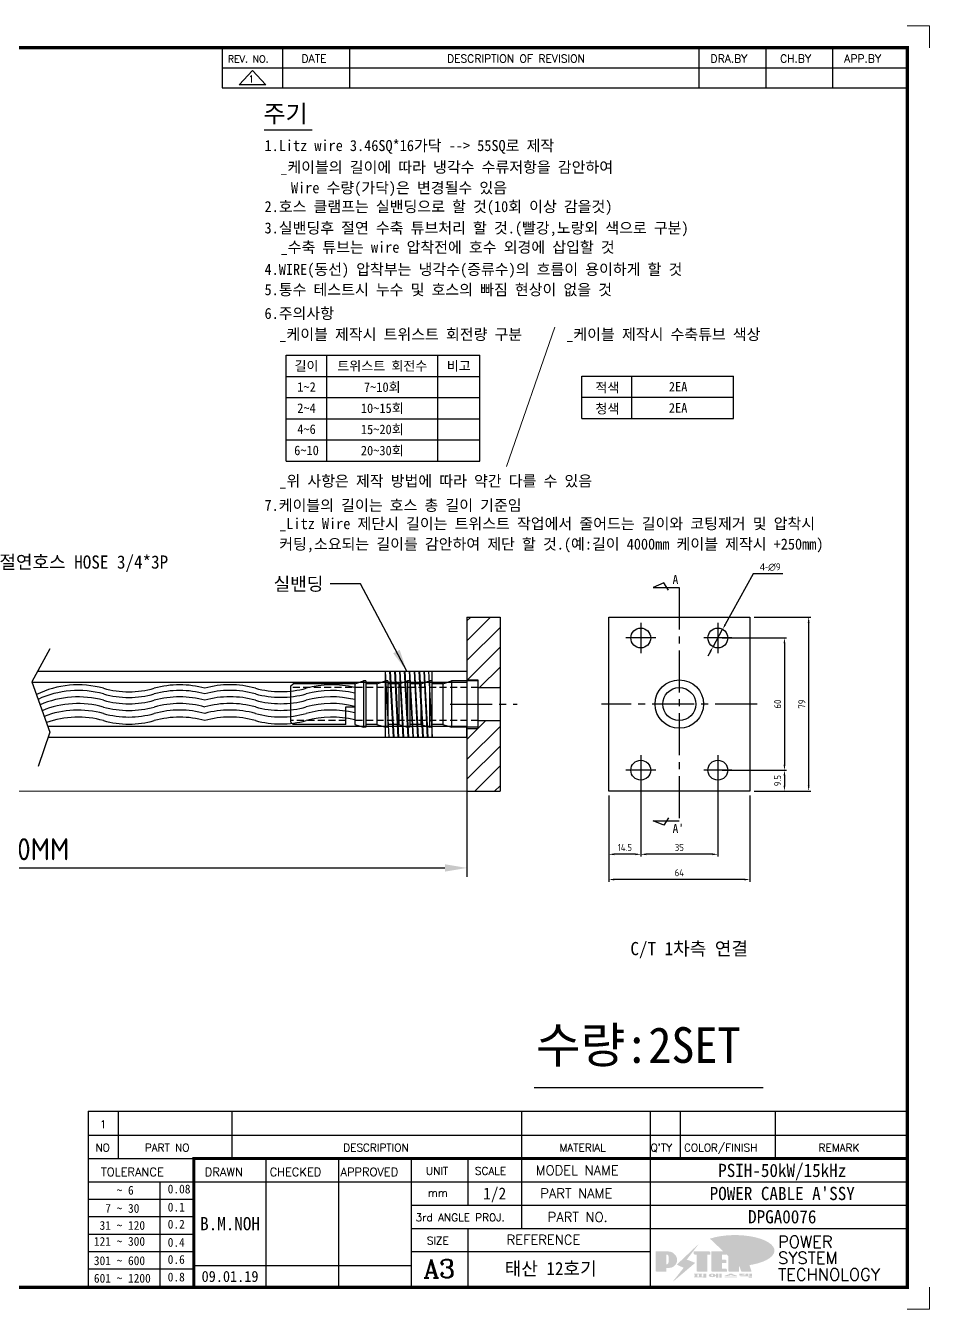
# Model space of a CAD drawing. Header units: millimetres. Extents: x 0 to 1342, y 0 to 952.
# Drawn here: x 429 to 839, y 369 to 952 of the extents above; entities that cross this region are included whole.
import ezdxf
from ezdxf.enums import TextEntityAlignment as Align

# ---------------------------------------------------------------- set-up
doc = ezdxf.new("R2010")
doc.units = ezdxf.units.MM
for name, pattern in [('CENTER', [50.8, 31.75, -6.35, 6.35, -6.35]), ('CENTER2', [28.575, 19.05, -3.175, 3.175, -3.175]), ('HIDDEN2', [4.7625, 3.175, -1.5875])]:
    doc.linetypes.add(name, pattern=pattern)
doc.layers.add('FORMAT-1', color=7, linetype='Continuous')
doc.layers.add('line', color=3, linetype='Continuous')
doc.styles.add('HAN', font='')
doc.styles.add('RC', font='ROMANC.SHX')
doc.styles.add('ROMANT', font='romant')
doc.styles.add('RT', font='ROMANT.SHX', dxfattribs={"oblique": 15})
doc.styles.get("Standard").update_dxf_attribs({"font": 'ISOCP.SHX', "bigfont": 'WHGTXT.SHX'})
doc.styles.get('HAN').set_extended_font_data('GulimChe')
doc.dimstyles.new('PSTEK-1', dxfattribs={"dimtxt": 3.2, "dimasz": 2.5, "dimexe": 1, "dimexo": 2, "dimgap": 1.5, "dimtad": 1, "dimtoh": 1, "dimrnd": 0.05, "dimzin": 9, "dimdsep": 46, "dimtxsty": 'Standard', "dimcen": 0, "dimclrt": 3, "dimadec": 1, "dimazin": 2, "dimtfac": 1, "dimtmove": 0, "dimatfit": 3, "dimfxl": 0, "dimtolj": 1, "dimtzin": 0, "dimarcsym": 0})
doc.dimstyles.new('PSTEK-3', dxfattribs={"dimtxt": 10, "dimasz": 10, "dimexe": 4, "dimexo": 4, "dimgap": 3.5, "dimtad": 1, "dimtoh": 1, "dimrnd": 0.05, "dimdsep": 46, "dimtxsty": 'Standard', "dimcen": 0, "dimclrt": 2, "dimadec": 1, "dimazin": 2, "dimtfac": 1, "dimtmove": 0, "dimatfit": 3, "dimfxl": 0, "dimtolj": 1, "dimtzin": 0, "dimarcsym": 0})

# ---------------------------------------------------------------- blocks, each defined once
blk = doc.blocks.new('new LOGO')
at = {"layer": 'line'}
h = blk.add_hatch(color=250, dxfattribs=at)
h.paths.add_polyline_path([(44.5, 69.4), (46.6, 69.4, -0.129793), (52, 68, 0.221832), (43.6, 71.9), (41.5, 71.9), (41.5, 27.9), (43.6, 27.9, 0.02048), (44.5, 28)], flags=17)
h.paths.add_polyline_path([(44.5, 13.9), (57.3, 13.9, 0.72362), (77.1, 73.9, -0.679777), (54.3, 16.4), (41.5, 16.4), (41.5, -0.1), (3, -0.1), (3, -2.6), (44.5, -2.6)])
h.paths.add_polyline_path([(117.9, 14.2), (71.5, -44.4), (77.1, -39.6), (120.8, 15.6), (92, 28.9), (173.3, 106), (177.5, 111.4), (89.1, 27.6)])
h.paths.add_polyline_path([(162.7, 71.9), (162.7, 69.4), (172.5, 69.4), (172.5, 71.9)], flags=17)
h.paths.add_polyline_path([(217.7, 69.4), (230.5, 69.4), (230.5, 80.4), (227.5, 80.4), (227.5, 71.9), (214.7, 71.9), (214.7, -0.1), (175.5, -0.1), (175.5, -2.6), (217.7, -2.6)])
h.paths.add_polyline_path([(297.8, 46.6), (294.8, 46.6), (294.8, 37.4), (276, 37.4), (276, 10.9), (279, 10.9), (279, 34.9), (297.8, 34.9)])
h.paths.add_polyline_path([(300, 8.4), (297, 8.4), (297, -0.1), (237.5, -0.1), (237.5, -2.6), (300, -2.6)])
h.paths.add_polyline_path([(297.8, 80.4), (294.8, 80.4), (294.8, 71.9), (276, 71.9), (276, 49.1), (279, 49.1), (279, 69.4), (297.8, 69.4)])
h.paths.add_polyline_path([(350.2, 80.4), (347.2, 80.4), (347.2, 61.6), (350.2, 63.5)])
h.paths.add_polyline_path([(350.2, 26.7), (347.2, 35.2), (347.2, -0.1), (308.5, -0.1), (308.5, -2.6), (350.2, -2.6)])
h.paths.add_polyline_path([(402.7, 80.4), (396.5, 80.4), (379.6, 66.8), (400.5, -0.1), (361.8, -0.1), (362.7, -2.6), (403.5, -2.6), (382.6, 64.3)])
blk.add_hatch(color=5, dxfattribs=at).paths.add_polyline_path([(166.3, 35), (131, 49), (180.4, 112.7), (92, 28.9), (120.8, 15.6), (74.4, -43)])
h = blk.add_hatch(color=253, dxfattribs=at)
edge = h.paths.add_edge_path()
edge.add_ellipse((333.9, 86.4), major_axis=(-165.9, 0), ratio=0.39426, start_angle=111.5127, end_angle=334.469)
edge.add_ellipse((314.1, 81.2), major_axis=(-153.7, 0), ratio=0.40699, start_angle=121.3066, end_angle=327.7437, ccw=False)
edge.add_line((394, 27.8), (394.7, 25.6))
h = blk.add_hatch(color=1, dxfattribs=at)
h.paths.add_polyline_path([(41.5, 16.4), (54.3, 16.4, 1), (54.3, 82.9), (0, 82.9), (0, -0.1), (41.5, -0.1)])
h.paths.add_polyline_path([(41.5, 27.9), (41.5, 71.9), (43.6, 71.9, -0.414214), (54.6, 60.9), (54.6, 38.9, -0.414214), (43.6, 27.9)], flags=16)
h.paths.add_polyline_path([(214.7, 71.9), (227.5, 71.9), (227.5, 82.9), (159.7, 82.9), (159.7, 71.9), (172.5, 71.9), (172.5, -0.1), (214.7, -0.1)])
h.paths.add_polyline_path([(276, 37.4), (294.8, 37.4), (294.8, 49.1), (276, 49.1), (276, 71.9), (294.8, 71.9), (294.8, 82.9), (234.5, 82.9), (234.5, -0.1), (297, -0.1), (297, 10.9), (276, 10.9)])
h.paths.add_polyline_path([(347.2, 35.2), (359.7, -0.1), (400.5, -0.1), (379.6, 66.8), (399.7, 82.9), (380.6, 82.9), (347.2, 61.6), (347.2, 82.9), (305.5, 82.9), (305.5, -0.1), (347.2, -0.1)])
h = blk.add_hatch(color=250, dxfattribs=at)
edge = h.paths.add_edge_path()
edge.add_ellipse((237.8, -17.6), major_axis=(-14.3, 0), ratio=0.526336, start_angle=192.2456, end_angle=269.0748)
edge.add_line((238.1, -10.1), (237.6, -10.1))
edge.add_ellipse((237.8, -17.6), major_axis=(-14.3, 0), ratio=0.526336, start_angle=270.9252, end_angle=449.0748)
edge.add_line((237.6, -25.1), (238.1, -25.1))
edge.add_ellipse((237.8, -17.6), major_axis=(-14.3, 0), ratio=0.526336, start_angle=450.9252, end_angle=527.7544)
edge.add_line((251.7, -19.2), (254.1, -19.2))
edge.add_line((254.1, -19.2), (254.1, -27.1))
edge.add_line((254.1, -27.1), (263.1, -27.1))
edge.add_line((263.1, -27.1), (263.1, -10.1))
edge.add_line((263.1, -10.1), (254.1, -10.1))
edge.add_line((254.1, -10.1), (254.1, -16))
edge.add_line((254.1, -16), (251.7, -16))
h.paths.add_polyline_path([(241, -16.4), (241, -18.7, -1), (234.4, -18.7), (234.4, -16.4, -1)], flags=16)
h.paths.add_polyline_path([(278.2, -10.1), (268.1, -10.1), (268.1, -27.1), (278.2, -27.1)])
h.paths.add_polyline_path([(310.3, -10.1), (310.3, -11.1, -0.157169), (289.3, -17.5), (294, -19.9, 0.128407), (316.3, -15.9, 0.128407), (338.6, -19.9), (343.3, -17.5, -0.157169), (322.2, -11.1), (322.2, -10.1)])
h.paths.add_polyline_path([(342.1, -25.1), (342.1, -22.3), (290.4, -22.3), (290.4, -25.1)])
h.paths.add_polyline_path([(352, -10.1), (352, -16.2, 0.414214), (354, -18.2), (378.7, -18.2), (378.7, -19.6), (390.2, -19.6), (390.2, -10.1), (378.7, -10.1), (378.7, -13.6), (374.7, -13.6), (374.7, -15.1), (378.7, -15.1), (378.7, -16.2), (364.7, -16.2), (364.7, -15.1), (371.2, -15.1), (371.2, -13.6), (364.7, -13.6), (364.7, -12.6), (374.7, -12.6), (374.7, -10.1)])
h.paths.add_polyline_path([(393.8, -10.1), (393.8, -19.6), (405, -19.6), (405, -10.1)])
h.paths.add_polyline_path([(405, -27.1), (405, -20.9), (356.8, -20.9), (356.8, -23), (391.8, -23), (391.8, -27.1)])
h.paths.add_polyline_path([(200.4, -10.1), (200.4, -22.3), (193.2, -22.3), (193.2, -12.6), (196.6, -12.6), (196.6, -10.1), (161, -10.1), (161, -12.6), (164.5, -12.6), (164.5, -22.3), (161, -22.3), (161, -25.1), (200.4, -25.1), (200.4, -27.1), (213.9, -27.1), (213.9, -10.1)])
h.paths.add_polyline_path([(182, -12.6), (175.6, -12.6), (175.6, -22.3), (182, -22.3)], flags=17)
blk = doc.blocks.new('format-3')
at = {"color": 3, "lineweight": 9}
for p, q in [((414.5, 291.3), (419.5, 291.3)), ((419.5, 286.3), (419.5, 291.3)), ((419.5, 5), (419.5, 0)), ((414.5, 0), (419.5, 0))]:
    blk.add_line(p, q, dxfattribs=at)
at = {"color": 180}
for p, q in [((258.97, 281.75), (258.97, 286.3)), ((272.71, 281.75), (272.71, 286.3)), ((287.94, 281.75), (287.94, 286.3)), ((367.22, 281.75), (367.22, 286.3)), ((382.45, 281.75), (382.45, 286.3)), ((397.61, 281.75), (397.61, 286.3)), ((258.97, 281.75), (414.5, 281.75)), ((228.5, 39.49), (228.5, 5)), ((228.5, 39.49), (414.5, 39.49)), ((235.29, 39.49), (235.29, 34.21)), ((261.24, 34.21), (261.24, 39.49)), ((326.9, 39.49), (326.9, 34.21)), ((356.11, 39.49), (356.11, 34.21)), ((362.93, 39.49), (362.93, 34.21)), ((384.48, 39.49), (384.48, 34.21)), ((228.5, 34.21), (252.48, 34.21)), ((268.96, 5), (268.96, 34.21)), ((285.45, 5), (285.45, 34.21)), ((301.94, 5), (301.94, 34.21)), ((314.72, 34.21), (314.72, 23.65)), ((326.9, 34.21), (326.9, 18.37)), ((356.11, 34.21), (356.11, 5)), ((228.5, 28.93), (252.48, 28.93)), ((244.89, 5.23), (244.89, 28.93)), ((252.48, 28.93), (414.5, 28.93)), ((228.5, 24.98), (252.48, 24.98)), ((301.94, 23.65), (414.5, 23.65)), ((228.5, 21.03), (252.48, 21.03)), ((301.94, 18.37), (414.5, 18.37)), ((314.72, 18.37), (314.72, 5)), ((228.5, 17.08), (252.48, 17.08)), ((228.5, 13.13), (252.48, 13.13)), ((301.94, 13.09), (356.11, 13.09)), ((228.5, 9.18), (252.48, 9.18)), ((252.48, 9.95), (301.94, 9.95))]:
    blk.add_line(p, q, dxfattribs=at)
at = {"const_width": 0.7}
blk.add_lwpolyline([(252.48, 5), (252.48, 34.21), (414.5, 34.21)], dxfattribs=at)
at = {"layer": 'FORMAT-1', "const_width": 0.7}
blk.add_lwpolyline([(13, 5), (13, 286.3), (414.5, 286.3), (414.5, 5)], close=True, dxfattribs=at)
at = {"xscale": 0.05400000000000027, "yscale": 0.05400000000000027, "zscale": 0.05400000000000027}
blk.add_blockref('new LOGO', (357.35, 8.65), dxfattribs=at)
at = {"color": 2}
for s, height, style, p in [('REV. NO.', 1.56, 'RC', (260.23, 282.95)), ('DATE', 1.788, 'RC', (276.95, 282.94)), ('DESCRIPTION OF REVISION', 1.7875, 'RC', (309.98, 282.94)), ('DRA.BY', 1.788, 'RC', (369.83, 282.94)), ('CH.BY', 1.788, 'RC', (385.59, 282.94)), ('APP.BY', 1.788, 'RC', (400.18, 282.94)), ('COLOR/FINISH', 1.7424, 'RC', (363.8, 35.83)), ('NO', 1.742, 'RC', (230.16, 35.83)), ('PART NO', 1.742, 'RC', (241.36, 35.83)), ('DESCRIPTION', 1.7424, 'RC', (286.43, 35.83)), ('MATERIAL', 1.742, 'RC', (335.52, 35.83)), ("Q'TY", 1.742, 'RC', (356.17, 35.83)), ('REMARK', 1.742, 'RC', (394.37, 35.83)), (' TOLERANCE', 1.9, 'RC', (230.11, 30.22)), ('DRAWN', 1.9, 'RC', (255, 30.22)), ('CHECKED', 1.9, 'RC', (269.71, 30.22)), ('APPROVED', 1.9, 'RC', (285.8, 30.22)), ('UNIT', 1.742, 'RC', (305.19, 30.55)), ('SCALE', 1.742, 'RC', (316.32, 30.55)), ('MODEL NAME', 2.178, 'RC', (330.12, 30.46)), ('    ~ 6', 2, 'HAN', (229.8, 26.03)), ('0.08', 2, 'HAN', (246.57, 26.31)), ('mm', 1.742, 'RC', (305.67, 25.56)), ('PART NAME', 2.178, 'RC', (331.17, 25.24)), ('  7 ~ 30', 2, 'HAN', (229.8, 21.91)), ('0.1', 2, 'HAN', (246.57, 22.2)), ('3rd ANGLE PROJ.', 1.7424, 'RC', (302.87, 19.97)), ('PART NO.', 2.178, 'RC', (332.84, 19.85)), (' 31 ~ 120', 2, 'HAN', (229.8, 18.04)), ('0.2', 2, 'HAN', (246.57, 18.32)), ('121 ~ 300', 2, 'HAN', (229.8, 14.42)), ('0.4', 2, 'HAN', (246.57, 14.2)), ('SIZE', 1.742, 'RC', (305.39, 14.71)), ('REFERENCE', 2.178, 'RC', (323.52, 14.69)), ('301 ~ 600', 2, 'HAN', (229.8, 10.04)), ('0.6', 2, 'HAN', (246.57, 10.32)), ('601 ~ 1200', 2, 'HAN', (229.8, 6.05)), ('0.8', 2, 'HAN', (246.57, 6.33))]:
    blk.add_text(s, height=height, dxfattribs=dict(at, style=style)).set_placement(p)
at = {"style": 'ROMANT'}
for s, p in [('POWER', (385.15, 13.96)), ('SYSTEM', (385.15, 10.31)), ('TECHNOLOGY', (385.15, 6.56))]:
    blk.add_text(s, height=2.7, dxfattribs=at).set_placement(p)
at = {"color": 2, "lineweight": 25, "style": 'RC'}
blk.add_text('A3', height=4.182, dxfattribs=at).set_placement((304.61, 7.14))
at = {"style": 'HAN'}
for tag, height, p in [('MODEL-NAME', 3, (386.1, 31.53)), ('SCALE', 2.7, (320.81, 26.29)), ('PART-NAME', 3, (386.1, 26.29)), ('DRA-BY', 3, (260.72, 19.44)), ('CH-BY', 3, (277.21, 19.44)), ('APP-BY', 3, (293.7, 19.44)), ('PART-NO', 3, (386.1, 21.01)), ('CH-DATE', 2.5, (277.21, 7.47)), ('관련업체', 3, (333.52, 9.26)), ('DRA-DATE', 2.5, (260.72, 7.47)), ('APP-DATE', 2.5, (293.7, 7.47))]:
    blk.add_attdef(tag, text='', height=height, dxfattribs=at).set_placement(p, align=Align.MIDDLE_CENTER)
blk = doc.blocks.new('no3')
at = {"color": 180}
for p, q in [((0, 5.5), (0, 0)), ((0, 5.5), (186, 5.5)), ((6.79, 5.5), (6.79, 0)), ((32.74, 0.11), (32.74, 5.5)), ((98.4, 5.5), (98.4, 0)), ((127.61, 5.5), (127.61, 0)), ((134.43, 5.5), (134.43, 0)), ((155.98, 5.5), (155.98, 0))]:
    blk.add_line(p, q, dxfattribs=at)
at = {"color": 2, "style": 'RT', "oblique": 15}
blk.add_attdef('NO', text='', height=1.74, dxfattribs=at).set_placement((3.38, 2.51), align=Align.MIDDLE_CENTER)
at = {"color": 2, "style": 'HAN'}
for tag, p in [('PART-NO', (19.76, 2.75)), ('MATERIAL', (111.38, 2.75)), ("Q'TY", (131.02, 2.75)), ('COLOR/FINISH', (145.2, 2.75)), ('REMARK', (170.76, 2.75))]:
    blk.add_attdef(tag, text='', height=2.9, dxfattribs=at).set_placement(p, align=Align.MIDDLE_CENTER)
blk.add_attdef('DESCRIPTION', text='', height=2.9, dxfattribs=at).set_placement((34.51, 2.75), align=Align.MIDDLE_LEFT)
blk = doc.blocks.new('re3')
at = {"color": 180}
for p, q in [((0, 0), (0, -4.55)), ((6.87, -0.64), (3.86, -3.91)), ((6.87, -0.64), (9.88, -3.91)), ((13.74, -4.55), (13.74, 0)), ((28.97, -4.55), (28.97, 0)), ((108.25, -4.55), (108.25, 0)), ((123.49, -4.55), (123.49, 0)), ((138.64, -4.55), (138.64, 0)), ((0, -4.55), (155.53, -4.55)), ((9.88, -3.91), (3.86, -3.91))]:
    blk.add_line(p, q, dxfattribs=at)
at = {"color": 2, "style": 'RC', "oblique": 15}
blk.add_attdef('REV.NO', text='', height=1.56, dxfattribs=at).set_placement((6.59, -2.56), align=Align.MIDDLE_CENTER)
blk.add_attdef('-1', text='', height=1.56, dxfattribs=at).set_placement((9.37, -1.66), align=Align.MIDDLE_LEFT)
at = {"color": 2, "style": 'HAN'}
for tag, p in [('REV.-DATE', (21.36, -2.28)), ('DRA.BY', (115.87, -2.28)), ('CH.BY', (131.07, -2.28)), ('APP.BY', (147.09, -2.28))]:
    blk.add_attdef(tag, text='', height=2.5, dxfattribs=at).set_placement(p, align=Align.MIDDLE_CENTER)
blk.add_attdef('DESCRIPTION-OF-REVISION', text='', height=2.5, dxfattribs=at).set_placement((31.61, -2.28), align=Align.MIDDLE_LEFT)
blk = doc.blocks.new('*D96')
at = {"color": 0, "lineweight": -2}
for p, q in [((225.54, 624.83), (225.54, 565.44)), ((629.04, 624.81), (629.04, 565.44)), ((235.54, 569.44), (619.04, 569.44))]:
    blk.add_line(p, q, dxfattribs=at)
at = {"color": 0}
for points in [[(235.54, 571.11), (235.54, 567.78), (225.54, 569.44)], [(619.04, 571.11), (619.04, 567.78), (629.04, 569.44)]]:
    blk.add_solid(points, dxfattribs=at)
at = {"layer": 'DEFPOINTS', "color": 0}
for p in [(225.54, 628.83), (629.04, 628.81), (629.04, 569.44)]:
    blk.add_point(p, dxfattribs=at)
at = {"color": 2, "insert": (427.29, 577.94), "char_height": 10, "attachment_point": 5}
blk.add_mtext('\\A1;3000MM', dxfattribs=at)
blk = doc.blocks.new('*D97')
at = {"color": 0, "lineweight": -2}
for p, q in [((744.96, 673.81), (774.2, 673.81)), ((773.2, 671.31), (773.2, 616.31)), ((744.96, 613.81), (774.2, 613.81))]:
    blk.add_line(p, q, dxfattribs=at)
at = {"color": 0}
for points in [[(772.79, 671.31), (773.62, 671.31), (773.2, 673.81)], [(772.79, 616.31), (773.62, 616.31), (773.2, 613.81)]]:
    blk.add_solid(points, dxfattribs=at)
at = {"layer": 'DEFPOINTS', "color": 0}
for p in [(742.96, 673.81, 1841.33), (742.96, 613.81, 1841.33), (773.2, 613.81)]:
    blk.add_point(p, dxfattribs=at)
at = {"color": 3, "insert": (770.1, 643.81), "char_height": 3.2, "attachment_point": 5, "rotation": 90}
blk.add_mtext('\\A1;60', dxfattribs=at)
blk = doc.blocks.new('*D98')
at = {"color": 0, "lineweight": -2}
for p, q in [((759.46, 683.31), (785.2, 683.31)), ((784.2, 680.81), (784.2, 606.81)), ((759.46, 604.31), (785.2, 604.31))]:
    blk.add_line(p, q, dxfattribs=at)
at = {"color": 0}
for points in [[(783.78, 680.81), (784.62, 680.81), (784.2, 683.31)], [(783.78, 606.81), (784.62, 606.81), (784.2, 604.31)]]:
    blk.add_solid(points, dxfattribs=at)
at = {"layer": 'DEFPOINTS', "color": 0}
for p in [(757.46, 683.31, 1841.33), (757.46, 604.31, 1841.33), (784.2, 604.31)]:
    blk.add_point(p, dxfattribs=at)
at = {"color": 3, "insert": (781.1, 643.81), "char_height": 3.2, "attachment_point": 5, "rotation": 90}
blk.add_mtext('\\A1;79', dxfattribs=at)
blk = doc.blocks.new('*D99')
at = {"color": 0, "lineweight": -2}
for p, q in [((707.96, 612.31), (707.96, 574.63)), ((742.96, 612.31), (742.96, 574.63)), ((740.46, 575.63), (710.46, 575.63))]:
    blk.add_line(p, q, dxfattribs=at)
at = {"color": 0}
for points in [[(710.46, 576.04), (710.46, 575.21), (707.96, 575.63)], [(740.46, 576.04), (740.46, 575.21), (742.96, 575.63)]]:
    blk.add_solid(points, dxfattribs=at)
at = {"layer": 'DEFPOINTS', "color": 0}
for p in [(707.96, 614.31, 1841.33), (742.96, 614.31, 1841.33), (707.96, 575.63)]:
    blk.add_point(p, dxfattribs=at)
at = {"color": 3, "insert": (725.46, 578.73), "char_height": 3.2, "attachment_point": 5}
blk.add_mtext('\\A1;35', dxfattribs=at)
blk = doc.blocks.new('*D100')
at = {"color": 0, "lineweight": -2}
for p, q in [((693.46, 602.31), (693.46, 563.18)), ((757.46, 602.31), (757.46, 563.18)), ((754.96, 564.18), (695.96, 564.18))]:
    blk.add_line(p, q, dxfattribs=at)
at = {"color": 0}
for points in [[(695.96, 564.59), (695.96, 563.76), (693.46, 564.18)], [(754.96, 564.59), (754.96, 563.76), (757.46, 564.18)]]:
    blk.add_solid(points, dxfattribs=at)
at = {"layer": 'DEFPOINTS', "color": 0}
for p in [(693.46, 604.31, 1841.33), (757.46, 604.31, 1841.33), (693.46, 564.18)]:
    blk.add_point(p, dxfattribs=at)
at = {"color": 3, "insert": (725.46, 567.28), "char_height": 3.2, "attachment_point": 5}
blk.add_mtext('\\A1;64', dxfattribs=at)
blk = doc.blocks.new('*D143')
at = {"color": 0, "lineweight": -2}
for p, q in [((759.04, 702.89), (746.35, 679.93)), ((772.41, 702.89), (759.04, 702.89)), ((740.78, 669.87), (745.14, 677.75)), ((739.57, 667.68), (738.36, 665.5))]:
    blk.add_line(p, q, dxfattribs=at)
at = {"color": 0}
for points in [[(745.98, 680.14), (746.71, 679.73), (745.14, 677.75)], [(739.21, 667.89), (739.93, 667.48), (740.78, 669.87)]]:
    blk.add_solid(points, dxfattribs=at)
at = {"layer": 'DEFPOINTS', "color": 0}
for p in [(745.14, 677.75, -1841.33), (740.78, 669.87, -1841.33)]:
    blk.add_point(p, dxfattribs=at)
at = {"color": 3, "insert": (766.71, 705.99), "char_height": 3.2, "attachment_point": 5}
blk.add_mtext('\\A1;{\\f??|b0|i0|c0|p49;4-}∅9', dxfattribs=at)
blk = doc.blocks.new('*D144')
at = {"color": 0, "lineweight": -2}
for p, q in [((693.46, 602.31), (693.46, 574.63)), ((707.96, 604.98), (707.96, 574.63)), ((705.46, 575.63), (695.96, 575.63))]:
    blk.add_line(p, q, dxfattribs=at)
at = {"color": 0}
for points in [[(695.96, 576.04), (695.96, 575.21), (693.46, 575.63)], [(705.46, 576.04), (705.46, 575.21), (707.96, 575.63)]]:
    blk.add_solid(points, dxfattribs=at)
at = {"layer": 'DEFPOINTS', "color": 0}
for p in [(707.96, 606.98, -1841.33), (693.46, 604.31, -1841.33), (693.46, 575.63)]:
    blk.add_point(p, dxfattribs=at)
at = {"color": 3, "insert": (700.71, 578.73), "char_height": 3.2, "attachment_point": 5}
blk.add_mtext('\\A1;14.5', dxfattribs=at)
blk = doc.blocks.new('*D145')
at = {"color": 0, "lineweight": -2}
for p, q in [((751.29, 613.81), (774.2, 613.81)), ((773.2, 611.31), (773.2, 606.81)), ((759.46, 604.31), (774.2, 604.31))]:
    blk.add_line(p, q, dxfattribs=at)
at = {"color": 0}
for points in [[(772.79, 611.31), (773.62, 611.31), (773.2, 613.81)], [(772.79, 606.81), (773.62, 606.81), (773.2, 604.31)]]:
    blk.add_solid(points, dxfattribs=at)
at = {"layer": 'DEFPOINTS', "color": 0}
for p in [(749.29, 613.81, -1841.33), (757.46, 604.31, -1841.33), (773.2, 604.31)]:
    blk.add_point(p, dxfattribs=at)
at = {"color": 3, "insert": (770.1, 609.06), "char_height": 3.2, "attachment_point": 5, "rotation": 90}
blk.add_mtext('\\A1;9.5', dxfattribs=at)
blk = doc.blocks.new('ASDFAEF32')
at = {"color": 6}
for p, q in [((34703.88, -28256.34, 1472.57), (34707.88, -28255.09, -368.76)), ((34707.88, -28255.09, -368.76), (34707.88, -28276.09, -368.76)), ((34708.88, -28255.09, -368.76), (34707.88, -28255.09, -368.76)), ((34708.88, -28255.09, -368.76), (34708.88, -28276.09, -368.76)), ((34713.88, -28256.34, 1472.57), (34717.88, -28255.09, -368.76)), ((34717.88, -28255.09, -368.76), (34717.88, -28276.09, -368.76)), ((34718.88, -28255.09, -368.76), (34717.88, -28255.09, -368.76)), ((34718.88, -28255.09, -368.76), (34718.88, -28276.09, -368.76)), ((34723.88, -28256.34, 1472.57), (34727.88, -28255.09, -368.76)), ((34727.88, -28255.09, -368.76), (34727.88, -28276.09, -368.76)), ((34728.88, -28255.09, -368.76), (34727.88, -28255.09, -368.76)), ((34728.88, -28255.09, -368.76), (34728.88, -28276.09, -368.76)), ((34733.88, -28256.34, 1472.57), (34737.88, -28255.09, -368.76)), ((34737.88, -28255.09, -368.76), (34737.88, -28276.09, -368.76)), ((34738.88, -28255.09, -368.76), (34737.88, -28255.09, -368.76)), ((34738.88, -28255.09, -368.76), (34738.88, -28276.09, -368.76)), ((34743.88, -28256.34, 1472.57), (34747.88, -28255.09, -368.76)), ((34747.88, -28255.09, -368.76), (34747.88, -28276.09, -368.76)), ((34759.88, -28255.09, -368.76), (34747.88, -28255.09, -368.76)), ((34759.88, -28255.09, -368.76), (34759.88, -28276.09, -368.76)), ((34674.88, -28257.34, 1472.57), (34675.88, -28256.34, 1472.57)), ((34674.88, -28273.84, -368.76), (34674.88, -28257.34, 1472.57)), ((34703.88, -28256.34, 1472.57), (34675.88, -28256.34, 1472.57)), ((34703.88, -28256.34, 1472.57), (34703.88, -28274.84, 1472.57)), ((34713.88, -28256.34, 1472.57), (34708.88, -28256.34, 1472.57)), ((34713.88, -28256.34, 1472.57), (34713.88, -28274.84, -153.85)), ((34723.88, -28256.34, 1472.57), (34718.88, -28256.34, 1472.57)), ((34723.88, -28256.34, 1472.57), (34723.88, -28274.84, -153.85)), ((34733.88, -28256.34, 1472.57), (34728.88, -28256.34, 1472.57)), ((34733.88, -28256.34, 1472.57), (34733.88, -28274.84, -153.85)), ((34743.88, -28256.34, 1472.57), (34738.88, -28256.34, 1472.57)), ((34743.88, -28256.34, 1472.57), (34743.88, -28274.84, -153.85)), ((34699.88, -28266.84, -368.76), (34703.88, -28266.84, -368.76)), ((34699.88, -28274.84, -368.76), (34699.88, -28266.84, -368.76)), ((34703.88, -28266.84, -368.76), (34703.88, -28274.84, 1472.57)), ((34674.88, -28273.84, -368.76), (34675.88, -28274.84, -368.76)), ((34699.88, -28274.84, -368.76), (34675.88, -28274.84, -368.76)), ((34703.88, -28274.84, 1472.57), (34707.88, -28276.09, -368.76)), ((34708.88, -28276.09, -368.76), (34707.88, -28276.09, -368.76)), ((34713.88, -28274.84, -153.85), (34708.88, -28274.84, -153.85)), ((34713.88, -28274.84, -153.85), (34717.88, -28276.09, -368.76)), ((34718.88, -28276.09, -368.76), (34717.88, -28276.09, -368.76)), ((34723.88, -28274.84, -153.85), (34718.88, -28274.84, -153.85)), ((34723.88, -28274.84, -153.85), (34727.88, -28276.09, -368.76)), ((34728.88, -28276.09, -368.76), (34727.88, -28276.09, -368.76)), ((34733.88, -28274.84, -153.85), (34728.88, -28274.84, -153.85)), ((34733.88, -28274.84, -153.85), (34737.88, -28276.09, -368.76)), ((34738.88, -28276.09, -368.76), (34737.88, -28276.09, -368.76)), ((34743.88, -28274.84, -153.85), (34738.88, -28274.84, -153.85)), ((34738.88, -28276.09, -368.76), (34738.88, -28276.09, -368.76)), ((34743.88, -28274.84, -153.85), (34747.88, -28276.09, -368.76)), ((34759.88, -28276.09, -368.76), (34747.88, -28276.09, -368.76))]:
    blk.add_line(p, q, dxfattribs=at)
at = {"color": 2, "linetype": 'HIDDEN2'}
for p, q in [((34759.88, -28258.09, 49.55), (34674.88, -28258.09, 49.55)), ((34699.88, -28273.09, -368.76), (34674.88, -28273.09, -368.76)), ((34759.88, -28273.09, -368.76), (34703.88, -28273.09, -368.76))]:
    blk.add_line(p, q, dxfattribs=at)
blk = doc.blocks.new('DFCECDW3E')
h = blk.add_hatch()
h.set_pattern_fill('ANSI31', color=256, scale=2, style=0)
h.set_pattern_definition([(45, (-55123.072, -35224.182), (-4.49012806, 4.49012806), [])])
h.paths.add_polyline_path([(34855.01, -28261), (34855.01, -28264.5), (34850.01, -28264.5), (34850.01, -28293), (34865.01, -28293), (34865.01, -28261)])
h.paths.add_polyline_path([(34850.01, -28242.5), (34855.01, -28242.5), (34855.01, -28246), (34865.01, -28246), (34865.01, -28214), (34850.01, -28214)])
at = {"color": 1}
for p, q in [((34850.01, -28214), (34850.01, -28293)), ((34850.01, -28214), (34865.01, -28214)), ((34865.01, -28214), (34865.01, -28293)), ((34850.01, -28242.5), (34855.01, -28242.5)), ((34855.01, -28242.5), (34855.01, -28264.5)), ((34855.01, -28246), (34865.01, -28246)), ((34855.01, -28261), (34865.01, -28261)), ((34850.01, -28264.5), (34855.01, -28264.5)), ((34850.01, -28293), (34865.01, -28293))]:
    blk.add_line(p, q, dxfattribs=at)
at = {"color": 2, "linetype": 'CENTER2'}
blk.add_line((34842.39, -28253.5), (34872.83, -28253.5), dxfattribs=at)

msp = doc.modelspace()

# ---------------------------------------------------------------- linework, layer by layer
for p, q in [((536.873, 904.465), (558.759, 904.465)), ((546.919, 802.133), (634.932, 802.133)), ((546.919, 754.133), (546.919, 802.133)), ((565.417, 754.133), (565.417, 802.133)), ((615.732, 754.133), (615.732, 802.133)), ((634.932, 754.133), (634.932, 802.133)), ((546.919, 792.533), (634.932, 792.533)), ((681.266, 792.655), (750.079, 792.655)), ((681.266, 773.455), (681.266, 792.655)), ((703.863, 773.455), (703.863, 792.655)), ((750.079, 773.455), (750.079, 792.655)), ((546.919, 782.933), (634.932, 782.933)), ((681.266, 783.055), (750.079, 783.055)), ((546.919, 773.333), (634.932, 773.333)), ((681.266, 773.455), (750.079, 773.455)), ((546.919, 763.733), (634.932, 763.733)), ((546.919, 754.133), (634.932, 754.133)), ((591.898, 658.782), (591.894, 628.81)), ((591.898, 658.782), (593.56, 628.782)), ((593.872, 658.782), (595.481, 628.782)), ((594.124, 658.796), (595.787, 628.796)), ((596.099, 658.796), (597.707, 628.796)), ((596.35, 658.81), (598.013, 628.81)), ((598.325, 658.809), (599.933, 628.809)), ((598.577, 658.809), (600.24, 628.809)), ((600.552, 658.809), (602.16, 628.809)), ((600.792, 658.809), (602.454, 628.809)), ((602.779, 658.809), (604.375, 628.809)), ((603.006, 658.809), (604.669, 628.809)), ((604.993, 658.809), (606.589, 628.808)), ((605.221, 658.808), (606.884, 628.808)), ((607.208, 658.808), (608.804, 628.808)), ((607.436, 658.808), (609.098, 628.808)), ((609.423, 658.808), (611.019, 628.808)), ((609.65, 658.808), (611.313, 628.808)), ((611.637, 658.808), (613.233, 628.807)), ((613.233, 628.807), (613.238, 658.807)), ((629.037, 653.809), (629.037, 633.809)), ((659.604, 469.777), (763.537, 469.777))]:
    msp.add_line(p, q)
at = {"lineweight": 0}
for p, q in [((646.966, 751.576), (668.927, 814.828)), ((224.541, 604.309), (630.037, 604.309))]:
    msp.add_line(p, q, dxfattribs=at)
at = {"color": 2, "linetype": 'CENTER2'}
for p, q in [((725.458, 696.77), (725.458, 590.848)), ((760.77, 643.809), (690.146, 643.809))]:
    msp.add_line(p, q, dxfattribs=at)
at = {"color": 1}
for p, q in [((693.458, 683.309), (757.458, 683.309)), ((693.458, 604.309), (693.458, 683.309)), ((757.458, 683.309), (757.458, 604.309)), ((757.458, 604.309), (693.458, 604.309))]:
    msp.add_line(p, q, dxfattribs=at)
at = {"color": 6, "linetype": 'CENTER', "ltscale": 3}
for p, q in [((707.958, 680.642), (707.958, 666.976)), ((742.958, 680.642), (742.958, 666.976)), ((714.791, 673.809), (701.125, 673.809)), ((749.291, 673.809), (736.625, 673.809)), ((707.958, 620.642), (707.958, 606.976)), ((742.958, 620.642), (742.958, 606.976)), ((714.791, 613.809), (701.125, 613.809)), ((749.291, 613.809), (736.625, 613.809))]:
    msp.add_line(p, q, dxfattribs=at)
at = {"color": 4}
for p, q in [((434.114, 658.809), (629.037, 658.809)), ((629.037, 658.809), (629.037, 653.809)), ((431.504, 653.809), (629.037, 653.809)), ((438.581, 633.809), (629.037, 633.809)), ((629.037, 628.809), (629.037, 633.809)), ((438.771, 628.809), (629.037, 628.809))]:
    msp.add_line(p, q, dxfattribs=at)
at = {"color": 3}
for points in [[(720.599, 695.473), (718.356, 698.785), (713.612, 696.77), (725.458, 696.77)], [(720.599, 592.145), (718.356, 588.833), (713.612, 590.848), (725.458, 590.848)]]:
    msp.add_lwpolyline(points, dxfattribs=at)
msp.add_lwpolyline([(439.552, 668.833), (431.464, 653.924), (439.544, 631.086), (434.25, 615.489)])
at = {"color": 1}
for centre, radius in [((707.958, 673.809), 4.5), ((742.958, 673.809), 4.5), ((725.458, 643.809), 11), ((725.458, 643.809), 7.5), ((707.958, 613.809), 4.5), ((742.958, 613.809), 4.5)]:
    msp.add_circle(centre, radius, dxfattribs=at)
for centre, start, end in [((452.465, 609.374), 74.52415, 116.05396), ((498.543, 609.374), 74.52415, 105.47585), ((521.44, 609.414), 74.52415, 105.47585), ((567.518, 609.414), 75.896828, 105.47585), ((452.465, 606.801), 74.52415, 114.908272), ((452.465, 603.915), 74.52415, 113.626269), ((475.504, 692.587), 254.52415, 285.47585), ((475.504, 690.013), 254.52415, 285.47585), ((498.543, 606.801), 74.52415, 105.47585), ((498.543, 603.915), 74.52415, 105.47585), ((521.44, 606.84), 74.52415, 105.47585), ((521.44, 603.954), 74.52415, 105.47585), ((544.479, 692.626), 254.52415, 285.47585), ((544.479, 690.052), 254.52415, 285.47585), ((567.518, 606.84), 75.896828, 105.47585), ((567.518, 603.954), 75.896828, 105.47585), ((452.465, 600.873), 74.52415, 112.277184), ((452.465, 597.909), 74.52415, 110.964209), ((475.504, 687.127), 254.52415, 285.47585), ((475.504, 684.085), 254.52415, 285.47585), ((498.543, 600.873), 74.52415, 105.47585), ((498.543, 597.909), 74.52415, 105.47585), ((521.44, 600.912), 74.52415, 105.47585), ((521.44, 597.948), 74.52415, 105.47585), ((544.479, 687.166), 254.52415, 285.47585), ((544.479, 684.124), 254.52415, 285.47585), ((567.518, 600.912), 75.896828, 105.47585), ((567.518, 597.948), 75.896828, 105.47585), ((452.465, 594.699, -740.433), 74.52415, 109.543105), ((475.504, 681.121), 254.52415, 285.47585), ((475.504, 677.911, -740.433), 254.52415, 285.47585), ((498.543, 594.699, -740.433), 74.52415, 105.47585), ((521.44, 594.738, -740.433), 74.52415, 105.47585), ((544.479, 681.16), 254.52415, 285.47585), ((544.479, 677.95, -740.433), 254.52415, 285.47585), ((567.518, 594.738, -740.433), 75.896828, 105.47585)]:
    msp.add_arc(centre, 43.171, start, end)

# ---------------------------------------------------------------- block references
at = {"xscale": 2, "yscale": 2, "zscale": 2}
msp.add_blockref('format-3', (0, 369.116), dxfattribs=at).add_auto_attribs({'DRA-DATE': '09.01.19', 'DRA-BY': 'B.M.NOH', 'MODEL-NAME': 'PSIH-50kW/15kHz', 'PART-NAME': "POWER CABLE A'SSY", 'PART-NO': 'DPGA0076', 'SCALE': '1/2', '관련업체': '태산 12호기'})
ref = msp.add_blockref('re3', (517.932, 932.616), dxfattribs=dict(xscale=2, yscale=2, zscale=2))
ref.add_attrib('REV.NO', '1', dxfattribs={"color": 2, "height": 3.12, "style": 'RC'}).set_placement((531.108, 927.502), align=Align.MIDDLE_CENTER)
for name, p in [('DFCECDW3E', (-34220.97, 28897.305)), ('ASDFAEF32', (-34125.842, 28909.396, 368.762))]:
    msp.add_blockref(name, p)
ref = msp.add_blockref('no3', (457, 448.105), dxfattribs=dict(xscale=2, yscale=2, zscale=2))
ref.add_attrib('NO', '1', dxfattribs={"color": 2, "height": 3.48, "style": 'RT'}).set_placement((463.769, 453.119), align=Align.MIDDLE_CENTER)

# ---------------------------------------------------------------- texts
at = {"color": 3, "style": 'HAN'}
for s, height, p in [('주기', 8, (536.584, 907.794)), ('1.Litz wire 3.46SQ*16가닥 --> 55SQ로 제작', 5, (537.106, 894.812)), ('_케이블의 길이에 따라 냉각수 수류저항을 감안하여 ', 5, (544.246, 885.011)), ('Wire 수량(가닥)은 변경될수 있음', 5, (549.116, 875.636)), ('2.호스 클램프는 실밴딩으로 할 것(10회 이상 감을것)', 5, (537.106, 867.129)), ('3.실밴딩후 절연 수축 튜브처리 할 것.(빨강,노랑외 색으로 구분)', 5, (537.106, 857.422)), ('_수축 튜브는 wire 압착전에 호수 외경에 삽입할 것', 5, (544.376, 848.667)), ('4.WIRE(동선) 압착부는 냉각수(증류수)의 흐름이 용이하게 할 것', 5, (537.106, 838.621)), ('5.통수 테스트시 누수 및 호스의 빠짐 현상이 없을 것', 5, (537.106, 829.399)), ('6.주의사항', 5, (537.106, 818.627)), ('_케이블 제작시 트위스트 회전량 구분', 5, (543.833, 809.105)), ('_케이블 제작시 수축튜브 색상', 5, (674.111, 809.105)), ('_위 사항은 제작 방법에 따라 약간 다를 수 있음', 5, (543.833, 742.571)), ('7.케이블의 길이는 호스 총 길이 기준임', 5, (537.106, 731.527)), ('_Litz Wire 제단시 길이는 트위스트 작업에서 줄어드는 길이와 코팅제거 및 압착시 ', 5, (543.77, 723.21)), ('커팅,소요되는 길이를 감안하여 제단 할 것.(예:길이 4000mm 케이블 제작시 +250mm)', 5, (543.77, 713.94)), ('절연호스 HOSE 3/4*3P', 6, (416.691, 705.283)), ('실밴딩', 6, (541.231, 695.366)), ('A', 4, (722.407, 698.368, -2651.519)), ("A'", 4, (722.407, 585.357, -2651.519)), ('C/T 1차측 연결', 6, (703.248, 529.842)), ('수량:2SET', 16.2, (660.262, 480.954))]:
    msp.add_text(s, height=height, dxfattribs=at).set_placement(p)
for s, p in [('길이', (556.168, 797.333)), ('트위스트 회전수', (590.575, 797.333)), ('비고', (625.332, 797.333)), ('1~2', (556.168, 787.733)), ('7~10회', (590.575, 787.733)), ('적색', (692.806, 787.527)), ('2EA', (724.922, 787.855)), ('10~15회', (590.575, 778.133)), ('2~4', (556.168, 778.133)), ('청색', (692.806, 777.927)), ('2EA', (724.922, 778.255)), ('4~6', (556.168, 768.533)), ('15~20회', (590.575, 768.533)), ('6~10', (556.168, 758.933)), ('20~30회', (590.575, 758.933))]:
    msp.add_text(s, height=4.3366, dxfattribs=at).set_placement(p, align=Align.MIDDLE)

# ---------------------------------------------------------------- dimensions: what is measured, and where the dimension line sits
dim = msp.add_diameter_dim_2p(p1=(740.78, 669.871), p2=(745.136, 677.747), text='{\\f??|b0|i0|c0|p49;4-}<>', dimstyle='PSTEK-1')
dim.commit()
dim.dimension.update_dxf_attribs({"geometry": '*D143', "text_midpoint": (766.712, 702.888, 1841.332), "dimtype": 163})
for base, p1, p2, angle, picture, middle in [((784.2, 604.309, -1841.333), (757.458, 683.309), (757.458, 604.309), 270, '*D98', (781.1, 643.809, -1841.333)), ((773.204, 613.809, -1841.333), (742.958, 673.809), (742.958, 613.809), 270, '*D97', (770.104, 643.809, -1841.333)), ((773.204, 604.309, 1841.332), (749.291, 613.809), (757.458, 604.309), 90, '*D145', (770.104, 609.059, 1841.332))]:
    dim = msp.add_linear_dim(base=base, p1=p1, p2=p2, angle=angle, dimstyle='PSTEK-1')
    dim.commit()
    dim.dimension.update_dxf_attribs({"geometry": picture, "text_midpoint": middle})
dim = msp.add_linear_dim(base=(629.037, 569.443), p1=(225.539, 628.83), p2=(629.037, 628.809), text='3000MM', dimstyle='PSTEK-3')
dim.commit()
dim.dimension.update_dxf_attribs({"geometry": '*D96', "text_midpoint": (427.288, 577.943)})
dim = msp.add_linear_dim(base=(707.958, 575.627, -1841.333), p1=(742.958, 614.309), p2=(707.958, 614.309), dimstyle='PSTEK-1')
dim.commit()
dim.dimension.update_dxf_attribs({"geometry": '*D99', "text_midpoint": (725.458, 575.627, -1841.333), "dimtype": 160})
for base, p1, picture, middle in [((693.458, 575.627, 1841.332), (707.958, 606.976), '*D144', (700.708, 578.727, 1841.332)), ((693.458, 564.175, -1841.333), (757.458, 604.309), '*D100', (725.458, 567.275, -1841.333))]:
    dim = msp.add_linear_dim(base=base, p1=p1, p2=(693.458, 604.309), dimstyle='PSTEK-1')
    dim.commit()
    dim.dimension.update_dxf_attribs({"geometry": picture, "text_midpoint": middle})

# ---------------------------------------------------------------- leaders
msp.add_leader([(601.695, 658.809), (580.754, 698.388), (566.972, 698.388)], dimstyle='PSTEK-3', override={"dimgap": 3.5, "dimtad": 0})

doc.saveas('drawing.dxf')
